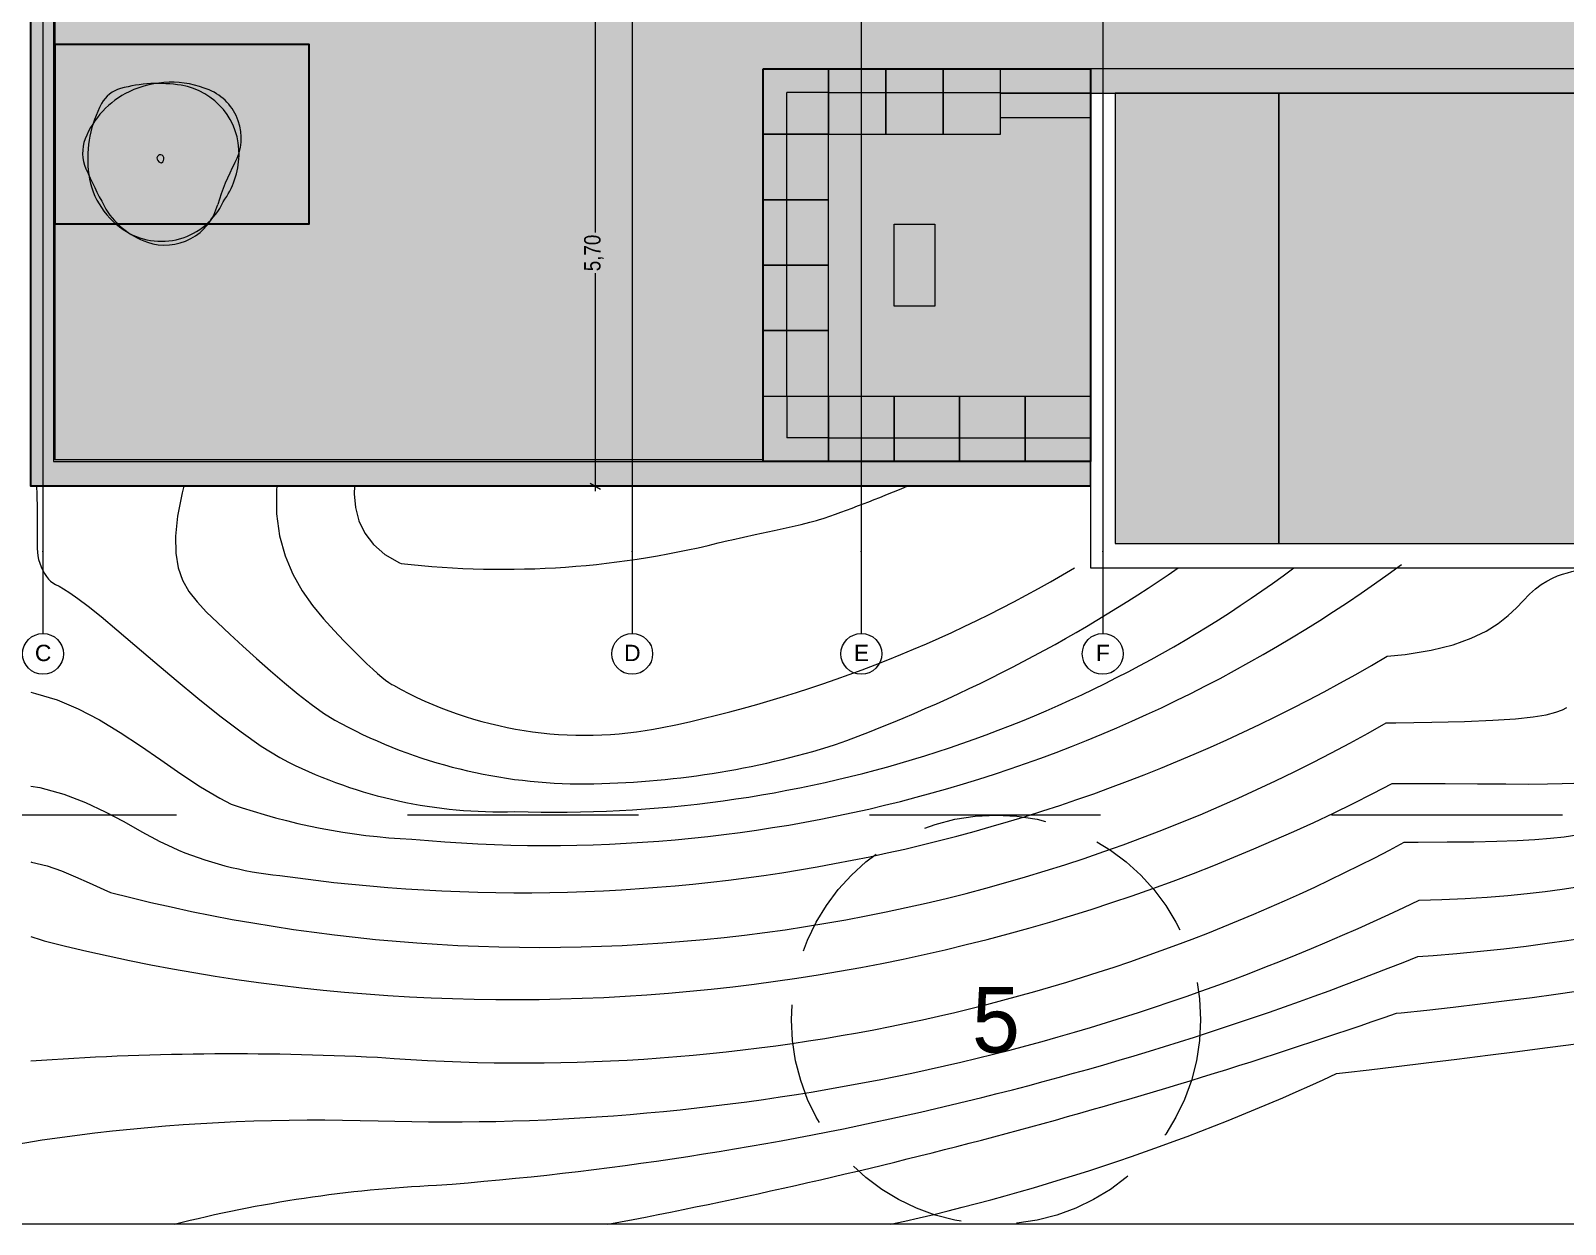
# Model space of a CAD drawing. Header units: centimetres. Extents: x -4381 to 5639, y -3920 to 4826.
# Drawn here: x 11.98 to 30.73, y 47.37 to 61.96 of the extents above; entities that cross this region are included whole.
import ezdxf

# ---------------------------------------------------------------- set-up
doc = ezdxf.new("R2010")
doc.units = ezdxf.units.CM
doc.header["$MEASUREMENT"] = 0
doc.set_wipeout_variables(frame=1)
for name, pattern in [('Dashed', [0.564444, 0.282222, -0.282222]), ('Traits', [0.217778, 0.15, -0.067778]), ('Wipeout_Contour', [100, 0, -100])]:
    doc.linetypes.add(name, pattern=pattern)
for name, color, linetype, lineweight in [('0- COURBES DE NIVEAU_Pen_No__2', 8, 'Continuous', 5), ('00-TREES_Pen_No__7', 7, 'Continuous', 5), ('01- MOBILIER_Pen_No__1', 7, 'Continuous', 5), ('0_Pen_No__1', 7, 'Continuous', 5), ('Cotations_Pen_No__2', 8, 'Continuous', 5), ('Dalles_Pen_No__1', 7, 'Continuous', 5), ('Diagramme_Pen_No__1', 7, 'Continuous', 5), ('FILES_Pen_No__2', 8, 'Continuous', 5), ('Structural - Bearing_Pen_No__1', 7, 'Continuous', 5), ('Voile ha', 200, 'Continuous', 30)]:
    doc.layers.add(name, color=color, linetype=linetype, lineweight=lineweight)
for name, color, linetype, lineweight, true_color in [('00-TREES_Pen_No__185', 7, 'Continuous', 5, 0xbce39b), ('0_Pen_No__58', 7, 'Continuous', 5, 0xdf0000), ('Dalles_Pen_No__102', 7, 'Continuous', 5, 0xcccccc), ('Dalles_Pen_No__185', 7, 'Continuous', 5, 0xbce39b), ('Diagramme_Pen_No__9', 7, 'Continuous', 5, 0x3dad99), ('RECULS_Pen_No__58', 7, 'Continuous', 5, 0xdf0000)]:
    doc.layers.add(name, color=color, linetype=linetype, lineweight=lineweight, true_color=true_color)
doc.layers.add('Dalles', color=7, linetype='Continuous')
doc.layers.add('Structural - Bearing', color=7, linetype='Continuous')
doc.styles.add('GENERATED_STYLE_2', font='')
doc.styles.add('GENERATED_STYLE_3', font='arial.ttf')
doc.styles.get('GENERATED_STYLE_2').set_extended_font_data('Arial Narrow Occidental')

msp = doc.modelspace()

# ---------------------------------------------------------------- hatches: boundary and pattern name
at = {"layer": '00-TREES_Pen_No__185', "linetype": 'Continuous', "lineweight": 0, "ltscale": 10, "true_color": 0x8daa74}
msp.add_hatch(color=73, dxfattribs=at).paths.add_polyline_path([(12.70435, 60.00425, 0.18587836), (13.23286, 59.56091, 0.43585853), (14.09269, 60.02137, -0.05230092), (14.30295, 60.52876, 0.44418572), (13.98844, 61.42167, 0.21254987), (13.01148, 61.39945, 0.1916151), (12.47388, 60.82301, 0.20068984), (12.48275, 60.45706, 0.01739462)])
at = {"layer": 'Dalles', "linetype": 'Continuous', "lineweight": 5, "ltscale": 10}
for points in [[(23.82512, 61.49063), (23.82512, 61.19063), (24.92512, 61.19063), (24.92512, 61.49063)], [(23.82512, 61.19063), (23.82512, 60.89063), (24.92512, 60.89063), (24.92512, 61.19063)], [(23.02512, 59.59063), (22.52512, 59.59063), (22.52512, 58.59063), (23.02512, 58.59063)]]:
    msp.add_hatch(color=8, dxfattribs=at).paths.add_polyline_path(points)
at = {"layer": 'Diagramme_Pen_No__9', "linetype": 'Continuous', "lineweight": 0, "ltscale": 10, "true_color": 0x0f2b26}
for points in [[(25.22512, 55.69063), (27.22512, 55.69063), (27.22512, 61.19063), (25.22512, 61.19063)], [(27.22512, 55.69063), (38.07512, 55.69063), (38.07512, 61.19063), (27.22512, 61.19063)]]:
    msp.add_hatch(color=118, dxfattribs=at).paths.add_polyline_path(points)

# ---------------------------------------------------------------- linework, layer by layer
at = {"layer": '0- COURBES DE NIVEAU_Pen_No__2', "linetype": 'Continuous', "ltscale": 10, "flags": 128}
for points in [[(11.97512, 53.87078), (12.03574, 53.85773), (12.29762, 53.77941), (12.55715, 53.67062), (12.81398, 53.5354), (13.0679, 53.38104), (13.31868, 53.21479), (13.56612, 53.04393), (13.81001, 52.87573), (14.05013, 52.71746), (14.28626, 52.57639), (14.42559, 52.50553, 0.07262499), (16.63296, 52.0759, 0.18427111), (28.72622, 55.43402)], [(12.1086, 55.39063), (12.12176, 55.36183), (12.14354, 55.32198), (12.16722, 55.28582), (12.19238, 55.25436), (12.21857, 55.22862), (12.2462, 55.20855), (12.27894, 55.18975), (12.32128, 55.16673), (12.37772, 55.13402), (12.45276, 55.08614), (12.55089, 55.01759), (12.67662, 54.92292), (12.83444, 54.79662), (13.0269, 54.63562), (13.24873, 54.44637), (13.49272, 54.23773), (13.75165, 54.01855), (14.0183, 53.79767), (14.28547, 53.58396), (14.54592, 53.38626), (14.79246, 53.21342), (15.01965, 53.07225), (15.12454, 53.01675, 0.12400793), (17.89208, 52.41351, 0.16939857), (27.40975, 55.39063)], [(15.14708, 55.39063), (15.17982, 55.31413), (15.2942, 55.112), (15.42054, 54.93026), (15.55201, 54.76808), (15.68177, 54.62466), (15.80297, 54.49919), (15.91016, 54.39074), (16.00342, 54.298), (16.0842, 54.2195), (16.15396, 54.15382), (16.21417, 54.0995), (16.26627, 54.05511), (16.31174, 54.01919), (16.35202, 53.99032), (16.38844, 53.96719), (16.40883, 53.95609, 0.17905554), (19.69276, 53.43975, 0.08293187), (24.73157, 55.39063)], [(21.81093, 53.23194, 0.06354256), (25.99657, 55.39063)], [(11.97512, 52.72506), (12.0874, 52.70561), (12.37923, 52.62443), (12.64307, 52.52434), (12.88571, 52.41103), (13.11394, 52.29019), (13.33455, 52.1675), (13.55433, 52.04867), (13.70271, 51.97682, 0.0804219), (15.01939, 51.63218, 0.17045079), (28.55097, 54.31086)], [(7.73983, 47.36962), (9.36129, 47.8165, -0.07609027), (16.21922, 48.63377, 0.12023297), (28.94237, 51.33132), (29.21712, 51.33955), (29.50239, 51.35251), (29.77106, 51.36931), (30.02349, 51.38951), (30.26005, 51.41267), (30.48112, 51.43834), (30.68705, 51.46608), (30.87823, 51.49546), (31.05501, 51.52603), (44.78222, 54.16275)], [(11.97512, 51.79813), (11.98358, 51.79686), (12.17492, 51.74888), (12.3516, 51.68815), (12.52102, 51.61777), (12.69057, 51.54087), (12.86763, 51.46059), (12.94977, 51.42612, 0.19568112), (28.53934, 53.49586)], [(13.72736, 47.36962, -0.05147595), (16.93419, 47.84683, 0.0766584), (28.92408, 50.64095), (29.11233, 50.65407), (29.40239, 50.67859), (29.6913, 50.70678), (29.97451, 50.73774), (30.24743, 50.7706), (30.50549, 50.80448), (30.74413, 50.83847), (30.95877, 50.87171), (31.14649, 50.90347), (44.7838, 53.40977)], [(11.97512, 50.88471), (12.00203, 50.87817), (12.07832, 50.85475), (12.14052, 50.83423, 0.18488849), (28.6121, 52.75515)], [(19.02931, 47.36962, 0.03738492), (28.66305, 49.95008), (28.72227, 49.95563), (29.03371, 49.98787), (29.35911, 50.02405), (29.68896, 50.06282), (30.01374, 50.10287), (30.32393, 50.14287), (30.61003, 50.18149), (30.86252, 50.2174), (31.07489, 50.2496), (31.2526, 50.27839), (44.7855, 52.60176)], [(11.97512, 49.3675, -0.03085205), (16.21155, 49.41059, 0.14304357), (28.76033, 52.03902)], [(22.48232, 47.36962, 0.05434427), (27.93318, 49.21071), (28.0429, 49.22319), (28.33222, 49.25719), (28.66504, 49.29715), (29.02692, 49.34131), (29.40341, 49.3879), (29.78004, 49.43514), (30.14237, 49.48127), (30.47593, 49.52451), (30.76628, 49.56309), (31.00329, 49.59572), (31.19419, 49.62307), (31.35054, 49.64627), (44.78744, 51.68045)]]:
    msp.add_lwpolyline(points, format="xyb", dxfattribs=at)
for points in [[(28.55097, 54.31086), (28.76975, 54.33425), (29.08822, 54.38508), (29.3568, 54.45135), (29.57886, 54.53064), (29.76076, 54.61918), (29.90886, 54.71319), (30.02948, 54.80889), (30.12899, 54.90251), (30.21373, 54.99027), (30.29006, 55.0684), (30.36323, 55.13399), (30.43422, 55.18768), (30.50289, 55.23101), (30.56915, 55.26548), (30.63286, 55.29262), (30.69391, 55.31395), (30.75218, 55.33099), (30.80756, 55.34526), (30.86062, 55.35823), (30.91473, 55.37115), (30.97392, 55.38522), (30.99645, 55.39063)], [(28.76033, 52.03902), (28.93095, 52.04008), (29.28532, 52.04189), (29.60852, 52.04501), (29.89245, 52.05095), (30.13973, 52.06003), (30.35568, 52.07224), (30.5456, 52.08759), (30.71481, 52.10607), (30.86862, 52.12769), (31.01233, 52.15244), (44.78063, 54.91703)], [(28.53934, 53.49586), (28.65737, 53.49855), (29.09745, 53.50692), (29.49742, 53.51594), (29.84176, 53.52847), (30.11901, 53.54668), (30.33391, 53.56993), (30.49529, 53.59688), (30.61195, 53.62619), (30.6927, 53.65651), (30.74636, 53.68651)], [(28.6121, 52.75515), (28.8241, 52.75671), (29.25764, 52.75599), (29.65465, 52.75324), (29.99993, 52.75046), (30.28251, 52.74939), (30.5084, 52.75075), (30.68787, 52.75497), (30.83115, 52.76251), (30.9485, 52.7738), (31.05018, 52.78929), (31.08471, 52.79651), (35.58963, 53.48437)]]:
    msp.add_lwpolyline(points, dxfattribs=at)
at = {"layer": '00-TREES_Pen_No__7', "linetype": 'Continuous', "ltscale": 10}
for centre, radius, start, end in [((13.6925, 60.12409), 1.20132, 67.303989, 115.302522), ((13.63473, 60.2463), 1.06615, 115.302522, 158.691541), ((13.17259, 60.88756), 0.3754, 105.220537, 151.899983), ((13.53305, 59.5627), 1.74842, 80.770676, 105.220537), ((13.67814, 60.45561), 0.8438, 358.226623, 80.770676), ((13.90987, 60.64384), 0.63795, 331.503553, 67.303989), ((14.1157, 60.38398), 1.44454, 151.899983, 185.33672), ((13.08339, 60.46134), 0.47436, 158.691541, 204.083269), ((13.56077, 60.39637), 0.04279, 14.69656, 193.699854), ((13.57869, 60.40074), 0.06123, 193.699854, 266.685848), ((13.54292, 60.39169), 0.06124, 301.749354, 14.69656), ((13.51476, 60.46067), 1.00726, 323.764666, 358.226623), ((19.26715, 63.22531), 7.24771, 204.083269, 208.06942), ((13.65844, 60.34127), 0.98529, 185.33672, 235.923723), ((16.7841, 59.08349), 2.63252, 151.503553, 163.479129), ((13.57229, 60.21391), 0.83153, 235.923723, 335.211631), ((13.61642, 60.00134), 0.66573, 251.06894, 345.270501), ((13.71185, 60.27957), 0.95986, 208.949453, 251.06894)]:
    msp.add_arc(centre, radius, start, end, dxfattribs=at)
at = {"layer": '01- MOBILIER_Pen_No__1', "linetype": 'Continuous', "ltscale": 10}
for p, q in [((21.72512, 61.49063), (20.92512, 61.49063)), ((20.92512, 61.49063), (20.92512, 60.69063)), ((22.42512, 61.49063), (21.72512, 61.49063)), ((21.72512, 61.49063), (21.72512, 60.69063)), ((21.72512, 60.69063), (21.72512, 61.49063)), ((22.42512, 60.69063), (22.42512, 61.49063)), ((23.12512, 61.49063), (22.42512, 61.49063)), ((22.42512, 61.49063), (22.42512, 60.69063)), ((23.12512, 60.69063), (23.12512, 61.49063)), ((23.82512, 61.49063), (23.12512, 61.49063)), ((23.12512, 61.49063), (23.12512, 60.69063)), ((23.82512, 60.69063), (23.82512, 61.49063)), ((21.21378, 60.69063), (21.21378, 61.20197)), ((21.72512, 61.20197), (21.21378, 61.20197)), ((21.72512, 61.20197), (22.42512, 61.20197)), ((22.42512, 61.20197), (23.12512, 61.20197)), ((23.12512, 61.20197), (23.82512, 61.20197)), ((20.92512, 60.69063), (21.72512, 60.69063)), ((21.72512, 60.69063), (20.92512, 60.69063)), ((20.92512, 60.69063), (20.92512, 59.89063)), ((21.21378, 59.89063), (21.21378, 60.69063)), ((21.72512, 60.69063), (22.42512, 60.69063)), ((21.72512, 59.89063), (21.72512, 60.69063)), ((22.42512, 60.69063), (23.12512, 60.69063)), ((23.12512, 60.69063), (23.82512, 60.69063)), ((20.92512, 59.89063), (21.72512, 59.89063)), ((21.72512, 59.89063), (20.92512, 59.89063)), ((20.92512, 59.89063), (20.92512, 59.09063)), ((21.21378, 59.09063), (21.21378, 59.89063)), ((21.72512, 59.09063), (21.72512, 59.89063)), ((20.92512, 59.09063), (21.72512, 59.09063)), ((21.72512, 59.09063), (20.92512, 59.09063)), ((20.92512, 59.09063), (20.92512, 58.29063)), ((21.21378, 58.29063), (21.21378, 59.09063)), ((21.72512, 58.29063), (21.72512, 59.09063)), ((20.92512, 58.29063), (21.72512, 58.29063)), ((21.72512, 58.29063), (20.92512, 58.29063)), ((20.92512, 58.29063), (20.92512, 57.49063)), ((21.21378, 57.49063), (21.21378, 58.29063)), ((21.72512, 57.49063), (21.72512, 58.29063)), ((20.92512, 57.49063), (21.72512, 57.49063)), ((20.92512, 57.49063), (21.72512, 57.49063)), ((21.21378, 57.49063), (21.21378, 56.97929)), ((21.72512, 57.49063), (22.52512, 57.49063)), ((22.52512, 57.49063), (23.32512, 57.49063)), ((23.32512, 57.49063), (24.12512, 57.49063)), ((24.12512, 57.49063), (24.92512, 57.49063)), ((21.72512, 56.97929), (21.21378, 56.97929)), ((21.72512, 56.97929), (22.52512, 56.97929)), ((22.52512, 56.97929), (23.32512, 56.97929)), ((23.32512, 56.97929), (24.12512, 56.97929)), ((24.12512, 56.97929), (24.92512, 56.97929))]:
    msp.add_line(p, q, dxfattribs=at)
at = {"layer": '0_Pen_No__1', "linetype": 'Continuous', "ltscale": 10, "flags": 128}
msp.add_lwpolyline([(25.22512, 55.69063), (38.07512, 55.69063), (38.07512, 61.19063), (25.22512, 61.19063)], close=True, dxfattribs=at)
at = {"layer": 'Cotations_Pen_No__2', "linetype": 'Continuous', "ltscale": 10}
msp.add_line((18.87512, 59.4895), (18.87512, 62.09063), dxfattribs=at)
at = {"layer": 'Dalles_Pen_No__1', "linetype": 'Continuous', "ltscale": 10, "flags": 128}
for points in [[(23.82512, 61.49063), (24.92512, 61.49063), (24.92512, 61.19063), (23.82512, 61.19063)], [(23.82512, 61.19063), (24.92512, 61.19063), (24.92512, 60.89063), (23.82512, 60.89063)], [(23.02512, 59.59063), (23.02512, 58.59063), (22.52512, 58.59063), (22.52512, 59.59063)]]:
    msp.add_lwpolyline(points, close=True, dxfattribs=at)
at = {"layer": 'Diagramme_Pen_No__1', "linetype": 'Continuous', "ltscale": 10, "flags": 128}
for points in [[(25.22512, 55.69063), (27.22512, 55.69063), (27.22512, 61.19063), (25.22512, 61.19063)], [(27.22512, 55.69063), (38.07512, 55.69063), (38.07512, 61.19063), (27.22512, 61.19063)]]:
    msp.add_lwpolyline(points, close=True, dxfattribs=at)
at = {"layer": 'FILES_Pen_No__2', "linetype": 'Continuous', "ltscale": 10}
for p, q in [((25.07512, 77.09063), (25.07512, 55.59063)), ((12.12512, 55.59063), (12.12512, 54.59063)), ((19.32512, 55.59063), (19.32512, 54.59063)), ((22.12512, 55.59063), (22.12512, 54.59063)), ((25.07512, 55.59063), (25.07512, 54.59063))]:
    msp.add_line(p, q, dxfattribs=at)
for centre in [(12.12512, 54.34063), (19.32512, 54.34063), (22.12512, 54.34063), (25.07512, 54.34063)]:
    msp.add_circle(centre, 0.25, dxfattribs=at)
for p in [(12.12512, 55.59063), (12.12512, 55.59063), (19.32512, 55.59063), (19.32512, 55.59063), (22.12512, 55.59063), (22.12512, 55.59063), (25.07512, 55.59063), (25.07512, 55.59063)]:
    msp.add_point(p, dxfattribs=at)
at = {"layer": 'RECULS_Pen_No__58', "linetype": 'Traits', "ltscale": 10}
msp.add_circle((23.7716, 49.86962), 2.5, dxfattribs=at)

# ---------------------------------------------------------------- texts
at = {"layer": 'Cotations_Pen_No__2', "linetype": 'Continuous', "insert": (18.97512, 59.01663), "char_height": 0.2, "attachment_point": 7, "rotation": 90, "style": 'GENERATED_STYLE_2'}
msp.add_mtext('\\A1;{\\fArial Narrow Occidental|b0|i0|c0|p34;5,70}', dxfattribs=at)
at = {"layer": 'FILES_Pen_No__2', "linetype": 'Continuous', "char_height": 0.2, "attachment_point": 4, "style": 'GENERATED_STYLE_3'}
for s, insert in [('\\A1;{\\fArial|b0|i0|c0|p34;C}', (12.02638, 54.35041)), ('\\A1;{\\fArial|b0|i0|c0|p34;D}', (19.22638, 54.35206)), ('\\A1;{\\fArial|b0|i0|c0|p34;E}', (22.03369, 54.35206)), ('\\A1;{\\fArial|b0|i0|c0|p34;F}', (24.991, 54.35206))]:
    msp.add_mtext(s, dxfattribs=dict(at, insert=insert))
at = {"layer": 'RECULS_Pen_No__58', "linetype": 'Continuous', "insert": (23.47719, 49.86284), "char_height": 0.8, "attachment_point": 4, "rotation": 0, "style": 'GENERATED_STYLE_2'}
msp.add_mtext('\\A1;{\\W1.150000x;\\fArial Narrow Occidental|b0|i0|c0|p34;5}', dxfattribs=at)

# ---------------------------------------------------------------- wipeouts: each hides what was drawn before it
at = {"color": 254, "linetype": 'Wipeout_Contour', "lineweight": 0, "ltscale": 239.171473}
msp.add_wipeout([(24.92512, 56.69063), (12.27512, 56.69063), (11.97512, 56.39063), (24.92512, 56.39063)], dxfattribs=at).dxf.layer = 'Structural - Bearing'

# ---------------------------------------------------------------- next in the draw order: hatches: boundary and pattern name
at = {"layer": 'Dalles', "linetype": 'Continuous', "lineweight": 5, "ltscale": 10}
msp.add_hatch(color=8, dxfattribs=at).paths.add_polyline_path([(20.92512, 61.49063), (20.92512, 56.69063), (24.92512, 56.69063), (24.92512, 61.49063)])
at = {"layer": 'Structural - Bearing', "linetype": 'Continuous', "lineweight": 0, "ltscale": 10, "true_color": 0xffffff}
msp.add_hatch(color=7, dxfattribs=at).paths.add_polyline_path([(24.92512, 56.69063), (12.27512, 56.69063), (11.97512, 56.39063), (24.92512, 56.39063)])

# ---------------------------------------------------------------- next in the draw order: linework, layer by layer
at = {"layer": '0- COURBES DE NIVEAU_Pen_No__2', "linetype": 'Continuous', "ltscale": 10, "flags": 128}
for points in [[(13.84669, 56.39063), (13.82633, 56.3091), (13.77077, 56.02229), (13.74472, 55.77727), (13.74755, 55.57002), (13.77727, 55.39346), (13.83183, 55.24048), (13.90924, 55.10398), (14.00745, 54.97685), (14.12445, 54.852), (14.25823, 54.72233), (14.4065, 54.58259), (14.56591, 54.43507), (14.73287, 54.28388), (14.90377, 54.13317), (15.07502, 53.98706), (15.243, 53.8497), (15.40412, 53.72522), (15.55478, 53.61774), (15.69235, 53.53035), (15.76941, 53.48841, 0.12461168), (18.76138, 52.75194, 0.07347995), (21.81093, 53.23194)], [(15.93369, 56.39063), (15.92684, 56.29702), (15.94331, 56.12756), (15.98639, 55.96637), (16.05826, 55.81511), (16.16246, 55.67684), (16.30251, 55.55463), (16.48194, 55.45154), (16.50045, 55.4448, 0.09210622), (20.49793, 55.72649)], [(20.49793, 55.72649), (20.54326, 55.73597), (20.82938, 55.79728), (21.06117, 55.84813), (21.24518, 55.88965), (21.38794, 55.923), (21.49599, 55.94932), (21.57587, 55.96975), (21.602, 55.97679, 0.01923929), (22.68621, 56.39063)]]:
    msp.add_lwpolyline(points, format="xyb", dxfattribs=at)
msp.add_lwpolyline([(14.98287, 56.39063), (14.97711, 56.34171), (14.97688, 56.05087), (15.01432, 55.78275), (15.08425, 55.53744), (15.14708, 55.39063)], dxfattribs=at)
at = {"layer": '01- MOBILIER_Pen_No__1', "linetype": 'Continuous', "ltscale": 10}
for p, q in [((21.72512, 57.49063), (21.72512, 56.69063)), ((21.72512, 56.69063), (21.72512, 57.49063)), ((22.52512, 57.49063), (22.52512, 56.69063)), ((22.52512, 56.69063), (22.52512, 57.49063)), ((23.32512, 57.49063), (23.32512, 56.69063)), ((23.32512, 56.69063), (23.32512, 57.49063)), ((24.12512, 57.49063), (24.12512, 56.69063)), ((24.12512, 56.69063), (24.12512, 57.49063)), ((24.92512, 57.49063), (24.92512, 56.69063)), ((22.52512, 56.69063), (21.72512, 56.69063)), ((23.32512, 56.69063), (22.52512, 56.69063)), ((24.12512, 56.69063), (23.32512, 56.69063)), ((24.92512, 56.69063), (24.12512, 56.69063))]:
    msp.add_line(p, q, dxfattribs=at)
at = {"layer": '0_Pen_No__1', "linetype": 'Continuous', "ltscale": 10, "flags": 128}
msp.add_lwpolyline([(24.92512, 55.39063), (38.37512, 55.39063), (38.37512, 61.49063), (24.92512, 61.49063)], close=True, dxfattribs=at)
at = {"layer": 'Cotations_Pen_No__2', "linetype": 'Continuous', "ltscale": 10}
for p, q in [((18.81262, 56.42671), (18.93762, 56.35454)), ((18.87512, 56.3295), (18.87512, 56.39063))]:
    msp.add_line(p, q, dxfattribs=at)
at = {"layer": 'Dalles_Pen_No__1', "linetype": 'Continuous', "ltscale": 10, "flags": 128}
msp.add_lwpolyline([(20.92512, 61.49063), (24.92512, 61.49063), (24.92512, 56.69063), (20.92512, 56.69063)], close=True, dxfattribs=at)
at = {"layer": 'FILES_Pen_No__2', "linetype": 'Continuous', "ltscale": 10}
msp.add_line((22.12512, 77.09063), (22.12512, 55.59063), dxfattribs=at)
at = {"layer": 'Structural - Bearing_Pen_No__1', "linetype": 'Continuous', "ltscale": 10, "flags": 128}
for points in [[(24.92512, 56.69063), (12.27512, 56.69063)], [(24.92512, 56.39063), (24.92512, 56.69063)], [(11.97512, 56.39063), (24.92512, 56.39063)]]:
    msp.add_lwpolyline(points, dxfattribs=at)

# ---------------------------------------------------------------- next in the draw order: wipeouts: each hides what was drawn before it
at = {"color": 254, "linetype": 'Wipeout_Contour', "lineweight": 0, "ltscale": 255.840958}
msp.add_wipeout([(12.27512, 56.69063), (12.27512, 69.04063), (11.97512, 69.04063), (11.97512, 56.39063)], dxfattribs=at).dxf.layer = 'Structural - Bearing'

# ---------------------------------------------------------------- next in the draw order: hatches: boundary and pattern name
at = {"layer": 'Dalles_Pen_No__102', "linetype": 'Continuous', "ltscale": 10}
h = msp.add_hatch(color=256, dxfattribs=at)
h.paths.add_polyline_path([(11.97512, 62.09063), (11.97512, 56.39063), (24.92512, 56.39063), (24.92512, 56.69063), (20.92512, 56.69063), (20.92512, 61.49063), (24.92512, 61.49063), (24.92512, 61.19063), (36.57512, 61.19063), (36.57512, 64.89063), (24.92512, 64.89063), (24.92512, 66.59063), (19.47512, 66.59063), (19.47512, 62.09063)])
h.paths.add_polyline_path([(12.27512, 59.59063), (12.27512, 61.79063), (15.37512, 61.79063), (15.37512, 59.59063)], flags=0)
at = {"layer": 'Dalles_Pen_No__185', "linetype": 'Continuous', "lineweight": 0, "ltscale": 10, "true_color": 0x5e714d}
msp.add_hatch(color=77, dxfattribs=at).paths.add_polyline_path([(12.27512, 61.79063), (12.27512, 59.59063), (15.37512, 59.59063), (15.37512, 61.79063)])
at = {"layer": 'Structural - Bearing', "linetype": 'Continuous', "lineweight": 0, "ltscale": 10, "true_color": 0xffffff}
msp.add_hatch(color=7, dxfattribs=at).paths.add_polyline_path([(12.27512, 56.69063), (12.27512, 69.04063), (11.97512, 69.04063), (11.97512, 56.39063)])

# ---------------------------------------------------------------- next in the draw order: linework, layer by layer
at = {"layer": '0- COURBES DE NIVEAU_Pen_No__2', "linetype": 'Continuous', "ltscale": 10, "flags": 128}
msp.add_lwpolyline([(12.04515, 56.39063), (12.04863, 56.29165), (12.05279, 56.11031), (12.05435, 55.96438), (12.05425, 55.84859), (12.05346, 55.75768), (12.05293, 55.68639), (12.05361, 55.62946), (12.05645, 55.58162), (12.06242, 55.53763), (12.07222, 55.49326), (12.08567, 55.44849), (12.10233, 55.40434), (12.1086, 55.39063)], dxfattribs=at)
at = {"layer": 'Dalles_Pen_No__1', "linetype": 'Continuous', "ltscale": 10, "flags": 128}
for points in [[(11.97512, 62.09063), (11.97512, 56.39063), (24.92512, 56.39063), (24.92512, 56.69063), (20.92512, 56.69063), (20.92512, 61.49063), (24.92512, 61.49063), (24.92512, 61.19063), (36.57512, 61.19063), (36.57512, 64.89063), (24.92512, 64.89063), (24.92512, 66.59063), (19.47512, 66.59063), (19.47512, 62.09063)], [(11.97512, 62.09063), (11.97512, 56.39063), (24.92512, 56.39063), (24.92512, 56.69063), (20.92512, 56.69063), (20.92512, 61.49063), (24.92512, 61.49063), (24.92512, 61.19063), (36.57512, 61.19063), (36.57512, 64.89063), (24.92512, 64.89063), (24.92512, 66.59063), (19.47512, 66.59063), (19.47512, 62.09063)], [(12.27512, 61.79063), (15.37512, 61.79063), (15.37512, 59.59063), (12.27512, 59.59063)], [(12.27512, 59.59063), (12.27512, 61.79063), (15.37512, 61.79063), (15.37512, 59.59063)]]:
    msp.add_lwpolyline(points, close=True, dxfattribs=at)
at = {"layer": 'FILES_Pen_No__2', "linetype": 'Continuous', "ltscale": 10}
msp.add_line((12.12512, 77.09063), (12.12512, 55.59063), dxfattribs=at)
at = {"layer": 'Structural - Bearing_Pen_No__1', "linetype": 'Continuous', "ltscale": 10, "flags": 128}
for points in [[(11.97512, 69.04063), (11.97512, 56.39063)], [(12.27512, 56.69063), (12.27512, 69.04063)]]:
    msp.add_lwpolyline(points, dxfattribs=at)

# ---------------------------------------------------------------- next in the draw order: wipeouts: each hides what was drawn before it
at = {"color": 254, "linetype": 'Wipeout_Contour', "lineweight": 0, "ltscale": 242.5991}
msp.add_wipeout([(12.27512, 56.71063), (12.27512, 62.09063), (12.25512, 62.09063), (12.25512, 56.69063)], dxfattribs=at).dxf.layer = 'Structural - Bearing'

# ---------------------------------------------------------------- next in the draw order: hatches: boundary and pattern name
at = {"layer": 'Structural - Bearing', "linetype": 'Continuous', "lineweight": 0, "ltscale": 10, "true_color": 0xffffff}
msp.add_hatch(color=7, dxfattribs=at).paths.add_polyline_path([(12.27512, 56.71063), (12.27512, 62.09063), (12.25512, 62.09063), (12.25512, 56.69063)])

# ---------------------------------------------------------------- next in the draw order: linework, layer by layer
at = {"layer": 'Structural - Bearing_Pen_No__1', "linetype": 'Continuous', "ltscale": 10, "flags": 128}
for points in [[(12.25512, 62.09063), (12.25512, 56.69063)], [(12.27512, 56.71063), (12.27512, 62.09063)]]:
    msp.add_lwpolyline(points, dxfattribs=at)
at = {"layer": 'Voile ha', "lineweight": 30}
msp.add_lwpolyline([(12.27512, 61.79063), (15.37512, 61.79063), (15.37512, 59.59063), (12.27512, 59.59063)], close=True, dxfattribs=at)

# ---------------------------------------------------------------- next in the draw order: wipeouts: each hides what was drawn before it
at = {"color": 254, "linetype": 'Wipeout_Contour', "lineweight": 0, "ltscale": 236.869673}
msp.add_wipeout([(12.25512, 56.69063), (20.92512, 56.69063), (20.92512, 56.71063), (12.27512, 56.71063)], dxfattribs=at).dxf.layer = 'Structural - Bearing'

# ---------------------------------------------------------------- next in the draw order: hatches: boundary and pattern name
at = {"layer": 'Structural - Bearing', "linetype": 'Continuous', "lineweight": 0, "ltscale": 10, "true_color": 0xffffff}
msp.add_hatch(color=7, dxfattribs=at).paths.add_polyline_path([(12.25512, 56.69063), (20.92512, 56.69063), (20.92512, 56.71063), (12.27512, 56.71063)])

# ---------------------------------------------------------------- next in the draw order: linework, layer by layer
at = {"layer": '01- MOBILIER_Pen_No__1', "linetype": 'Continuous', "ltscale": 10}
for p, q in [((20.92512, 56.69063), (20.92512, 57.49063)), ((21.72512, 56.69063), (20.92512, 56.69063))]:
    msp.add_line(p, q, dxfattribs=at)
at = {"layer": '0_Pen_No__58', "linetype": 'Continuous', "ltscale": 10, "flags": 128}
msp.add_lwpolyline([(44.7276, 80.14172), (44.7965, 47.36962), (3.8384, 47.36962), (3.83792, 80.14172)], dxfattribs=at)
at = {"layer": 'Cotations_Pen_No__2', "linetype": 'Continuous', "ltscale": 10}
msp.add_line((18.87512, 56.39063), (18.87512, 58.99175), dxfattribs=at)
at = {"layer": 'FILES_Pen_No__2', "linetype": 'Continuous', "ltscale": 10}
msp.add_line((19.32512, 77.09063), (19.32512, 55.59063), dxfattribs=at)
at = {"layer": 'RECULS_Pen_No__58', "linetype": 'Dashed', "ltscale": 10, "flags": 128}
msp.add_lwpolyline([(36.72758, 80.14172), (36.78597, 52.36962), (11.83833, 52.36962), (11.83795, 78.29063), (21.34765, 80.14172)], dxfattribs=at)
at = {"layer": 'Structural - Bearing_Pen_No__1', "linetype": 'Continuous', "ltscale": 10, "flags": 128}
for points in [[(12.25512, 56.69063), (20.92512, 56.69063)], [(20.92512, 56.71063), (12.27512, 56.71063)], [(20.92512, 56.69063), (20.92512, 56.71063)]]:
    msp.add_lwpolyline(points, dxfattribs=at)
at = {"layer": 'Voile ha', "lineweight": 30}
msp.add_lwpolyline([(24.92512, 56.39063), (11.97512, 56.39063), (11.97512, 62.09063)], dxfattribs=at)
msp.add_lwpolyline([(20.92512, 61.49063), (24.92512, 61.49063), (24.92512, 56.69063), (20.92512, 56.69063)], close=True, dxfattribs=at)

doc.saveas('drawing.dxf')
